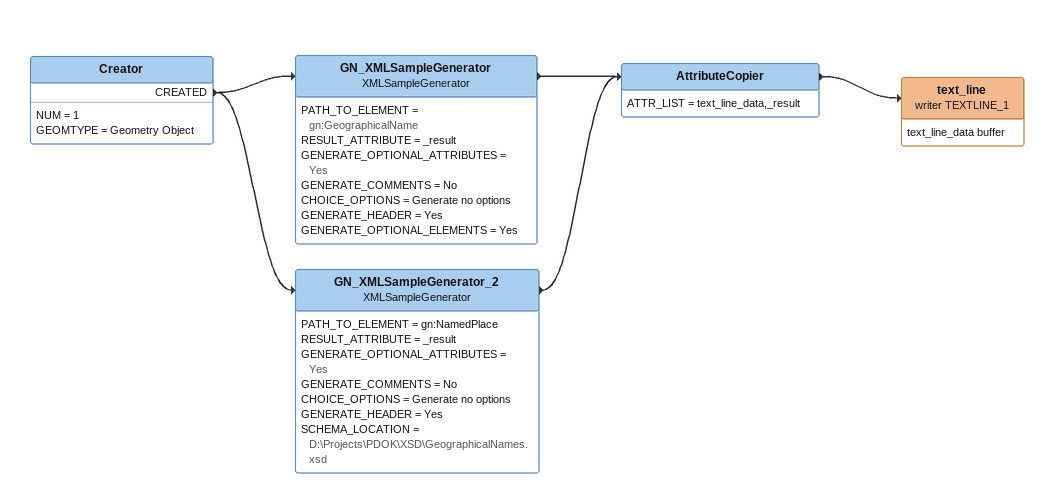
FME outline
Creator
    NUM = 1
    GEOMTYPE = Geometry Object
    CREATED -> GN_XMLSampleGenerator
    CREATED -> GN_XMLSampleGenerator_2
GN_XMLSampleGenerator: XMLSampleGenerator
    PATH_TO_ELEMENT = gn:GeographicalName
    RESULT_ATTRIBUTE = _result
    GENERATE_OPTIONAL_ATTRIBUTES = Yes
    GENERATE_COMMENTS = No
    CHOICE_OPTIONS = Generate no options
    GENERATE_HEADER = Yes
    GENERATE_OPTIONAL_ELEMENTS = Yes
    -> AttributeCopier
GN_XMLSampleGenerator_2: XMLSampleGenerator
    PATH_TO_ELEMENT = gn:NamedPlace
    RESULT_ATTRIBUTE = _result
    GENERATE_OPTIONAL_ATTRIBUTES = Yes
    GENERATE_COMMENTS = No
    CHOICE_OPTIONS = Generate no options
    GENERATE_HEADER = Yes
    SCHEMA_LOCATION = D:\Projects\PDOK\XSD\GeographicalNames.xsd
    -> AttributeCopier
AttributeCopier
    ATTR_LIST = text_line_data,_result
    -> text_line (writer TEXTLINE_1)
text_line (writer TEXTLINE_1)
    attributes: text_line_data buffer
